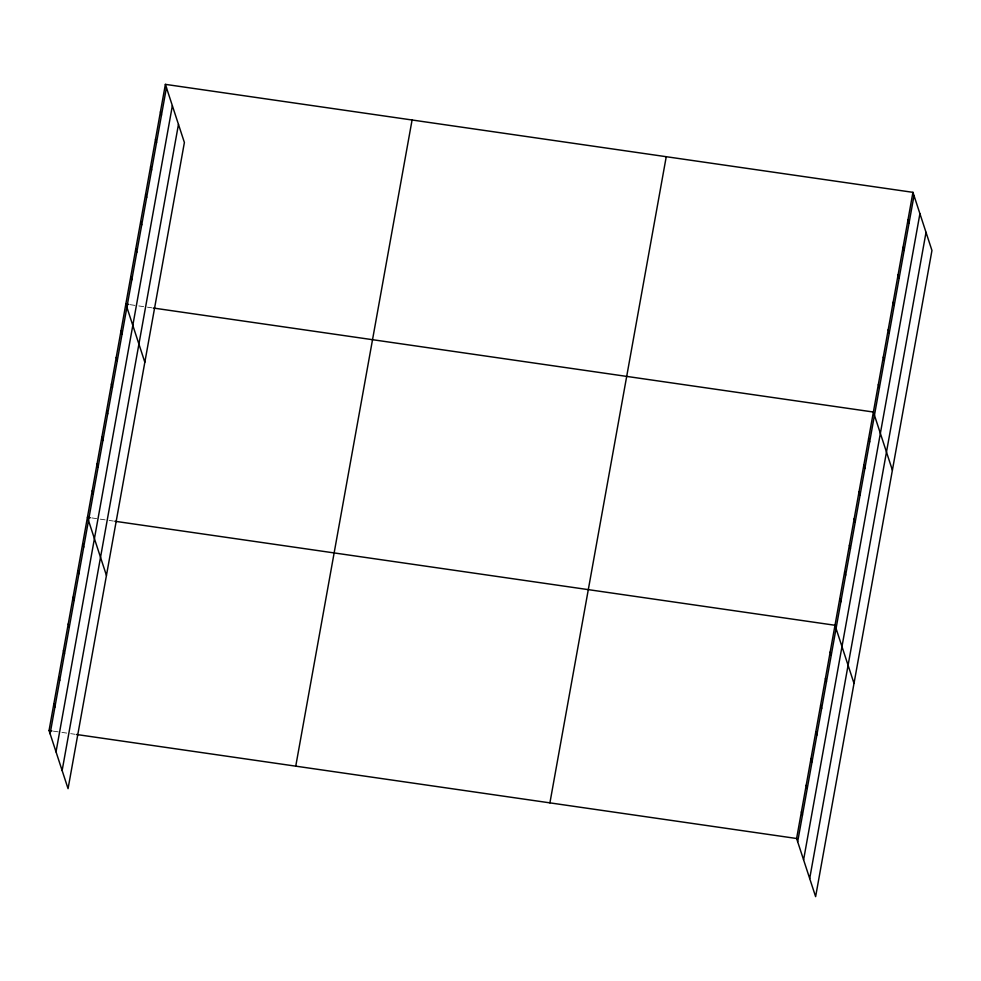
<?xml version="1.0" encoding="UTF-8"?>
<svg xmlns="http://www.w3.org/2000/svg" width="981" height="981" viewBox="0 0 981 981"><rect width="100%" height="100%" fill="white"/><g stroke="black" fill="none" stroke-linecap="round" stroke-linejoin="round"><path stroke-width="0.74" stroke-dasharray="4.91 3.68" d="M130.154 304.686L137.377 305.729M138.812 305.937L146.034 306.979M147.469 307.188L151.797 307.813M91.773 517.919L107.64 520.212M109.075 520.42L113.404 521.046M53.379 731.152L69.246 733.445M70.693 733.653L75.022 734.279"/><path stroke-width="1.47" d="M165.384 84.366L184.391 142.503L68.057 788.663L49.05 730.526L165.384 84.366L912.943 192.337L931.95 250.474L815.616 896.634L796.609 838.497L912.943 192.337M50.105 733.763L166.439 87.603M56.027 751.875L172.362 105.715M62.134 770.551L178.468 124.379M295.747 766.161L412.081 119.989M549.912 802.863L666.246 156.702M797.663 841.735L914.01 195.562M803.586 859.847L919.92 213.686M809.693 878.522L926.027 232.35M128.719 304.478L125.838 304.061L144.832 362.197M153.244 308.022L873.397 412.032L892.391 470.169M90.326 517.71L87.444 517.294L106.439 575.43M114.851 521.254L835.003 625.265L854.01 683.401M49.05 730.526L51.932 730.943M76.457 734.487L796.609 838.497M908.001 219.793L909.056 223.03M903.06 247.261L904.114 250.486M898.118 274.717L899.172 277.954M893.164 302.185L894.231 305.41M888.222 329.641L889.277 332.878M883.28 357.109L884.335 360.334M878.338 384.564L879.393 387.802M868.59 438.679L869.657 441.916M863.795 465.337L864.85 468.575M859 491.996L860.055 495.221M854.193 518.642L855.248 521.88M849.399 545.301L850.453 548.538M844.604 571.948L845.659 575.185M839.797 598.606L840.852 601.844M830.208 651.911L831.263 655.149M825.401 678.57L826.456 681.807M820.607 705.229L821.661 708.454M815.812 731.875L816.866 735.112M811.005 758.534L812.06 761.771M806.21 785.192L807.265 788.417M801.403 811.839L802.47 815.076M160.443 111.822L161.497 115.059M155.501 139.29L156.555 142.527M150.559 166.745L151.614 169.983M145.605 194.213L146.672 197.451M140.663 221.669L141.718 224.907M135.721 249.137L136.776 252.375M130.78 276.593L131.834 279.83M121.031 330.72L122.085 333.945M116.236 357.366L117.291 360.603M111.429 384.025L112.496 387.262M106.635 410.671L107.689 413.908M101.84 437.33L102.895 440.567M97.033 463.988L98.1 467.214M92.239 490.635L93.293 493.872M82.637 543.952L83.704 547.177M77.842 570.599L78.897 573.836M73.048 597.257L74.102 600.495M68.241 623.916L69.308 627.141M63.446 650.562L64.501 653.8M58.652 677.221L59.706 680.458M53.845 703.88L54.911 707.105"/></g></svg>
